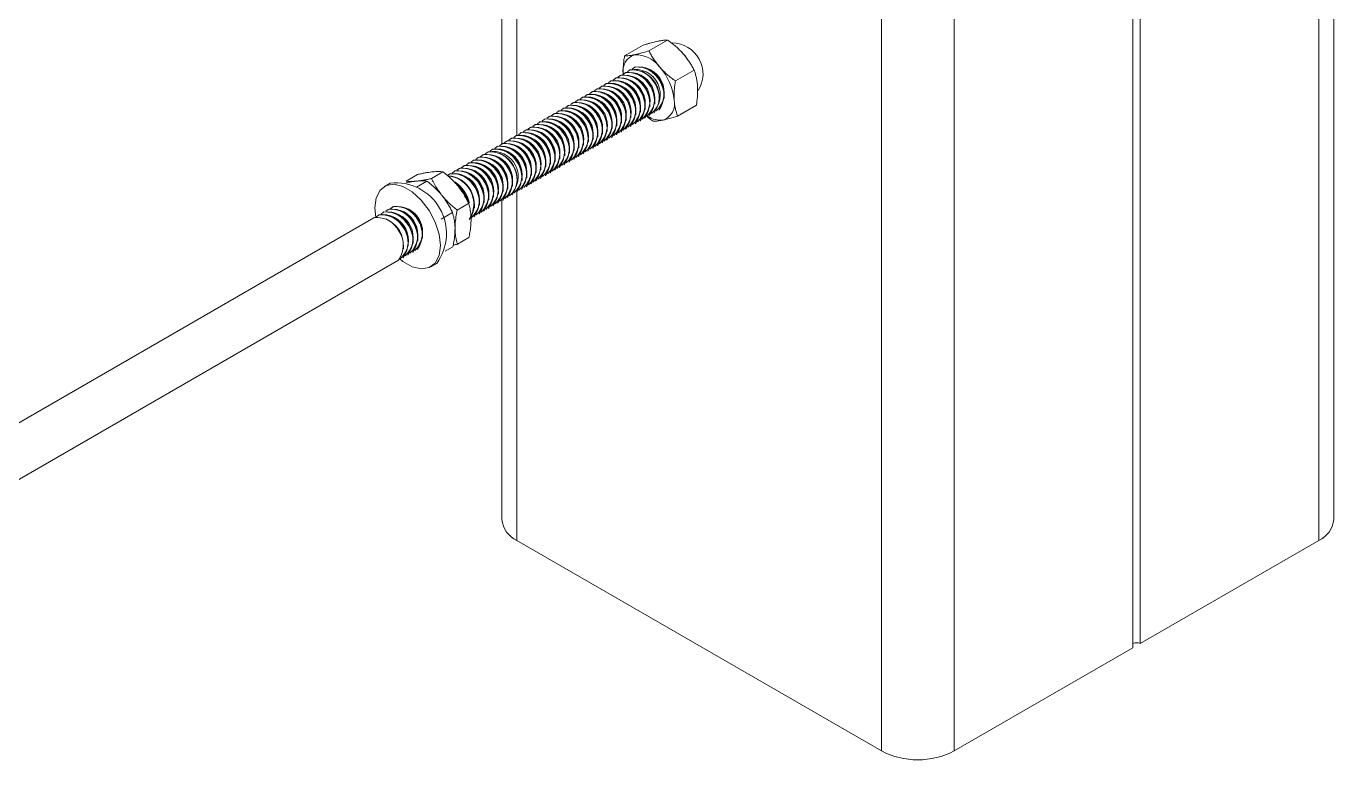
# Model space of a CAD drawing. Header units: inches. Extents: x 0.03 to 2.74, y 0.01 to 1.91.
# Drawn here: x 0.41909 to 0.45111, y 1.05871 to 1.07667 of the extents above; entities that cross this region are included whole.
import ezdxf

# ---------------------------------------------------------------- set-up
doc = ezdxf.new("R2010")
doc.units = ezdxf.units.IN
doc.header["$MEASUREMENT"] = 0

msp = doc.modelspace()

# ---------------------------------------------------------------- linework, layer by layer
at = {"color": 7, "linetype": 'Continuous', "lineweight": 15}
for p, q in [((0.4511098901171616, 1.06459551041576), (0.4511098901171616, 1.279199185334451)), ((0.4507402994412916, 1.064080413434245), (0.4507402994412916, 1.278684088352935)), ((0.4461897182480105, 1.061453418828516), (0.4461897182480104, 1.276057093747207)), ((0.4463681724124529, 1.061556438224819), (0.4463681724124529, 1.27616011314351)), ((0.4400330495747479, 1.05892944361909), (0.4400330495747478, 1.273533118537781)), ((0.4418175912191718, 1.05892944361909), (0.4418175912191718, 1.273533118537781)), ((0.4307407506767582, 1.088106650104519), (0.4307407506767582, 1.073791264139191)), ((0.4342024715058346, 1.07620738928418), (0.433742990361198, 1.075942136465446)), ((0.434798410835966, 1.076332436106072), (0.4343389296913298, 1.076067183287338)), ((0.4336435981146494, 1.075466486803214), (0.4335826026345056, 1.075420731475606)), ((0.4336402523950205, 1.075465111401919), (0.4336313296867984, 1.075459960432104)), ((0.4336525208228711, 1.075471637773029), (0.4336402523950205, 1.075465111401919)), ((0.4337595933215368, 1.075533449410811), (0.4336985871375324, 1.07548768243946)), ((0.433756247601908, 1.075532074009516), (0.4337473248936859, 1.0755269230397)), ((0.4337685160297588, 1.075538600380626), (0.433756247601908, 1.075532074009516)), ((0.4338755885284243, 1.075600412018408), (0.4338145876944973, 1.075554650867123)), ((0.4338722428087955, 1.075599036617113), (0.4338633201005734, 1.075593885647298)), ((0.4338845112366462, 1.075605562988223), (0.4338722428087955, 1.075599036617113)), ((0.4339915837353118, 1.075667374626005), (0.4339305855818555, 1.075621616390504)), ((0.4339882380156833, 1.07566599922471), (0.433979315307461, 1.075660848254895)), ((0.4340005064435341, 1.07567252559582), (0.4339882380156833, 1.07566599922471)), ((0.4341103005653929, 1.075471370856311), (0.4340567730172062, 1.075502281698266)), ((0.4342262957722804, 1.075538333463908), (0.4341727682240937, 1.075569244305864)), ((0.4343370225549272, 1.075608338456867), (0.4342887634309814, 1.07563620691346)), ((0.4354481678998761, 1.075595905361257), (0.4349886867552397, 1.075330652542524)), ((0.4330636220802117, 1.075131673765229), (0.433002626582183, 1.075085918418167)), ((0.4330602763605827, 1.075130298363934), (0.4330513536523606, 1.075125147394119)), ((0.4330725447884337, 1.075136824735044), (0.4330602763605827, 1.075130298363934)), ((0.4331796172870992, 1.075198636372826), (0.4331186217926213, 1.075152881029626)), ((0.4331762715674702, 1.075197260971531), (0.4331673488592481, 1.075192110001716)), ((0.4331885399953211, 1.075203787342641), (0.4331762715674702, 1.075197260971531)), ((0.4332956124939865, 1.075265598980423), (0.4332346116780248, 1.075219837848681)), ((0.4332922667743579, 1.075264223579128), (0.4332833440661357, 1.075259072609313)), ((0.4333045352022088, 1.075270749950238), (0.4332922667743579, 1.075264223579128)), ((0.4334116077008743, 1.07533256158802), (0.433350606881289, 1.075286800452336)), ((0.4334082619812454, 1.075331186186725), (0.4333993392730233, 1.07532603521691)), ((0.4334205304090962, 1.075337712557835), (0.4334082619812454, 1.075331186186725)), ((0.4335276029077618, 1.075399524195617), (0.4334665967453076, 1.075353757247711)), ((0.4335303245309549, 1.075136557818326), (0.4334767969827684, 1.075167468660281)), ((0.4335242571881329, 1.075398148794322), (0.4335153344799108, 1.075392997824506)), ((0.4335365256159839, 1.075404675165432), (0.4335242571881329, 1.075398148794322)), ((0.4336463197378426, 1.075203520425923), (0.4335927921896561, 1.075234431267878)), ((0.43376231494473, 1.07527048303352), (0.4337087873965435, 1.075301393875475)), ((0.4338783101516178, 1.075337445641117), (0.4338247826034313, 1.075368356483072)), ((0.4339943053585054, 1.075404408248714), (0.4339407778103187, 1.07543531909067)), ((0.4325996412526613, 1.074863823334841), (0.4325386430992653, 1.074818065099406)), ((0.4325962955330325, 1.074862447933546), (0.4325873728248104, 1.074857296963731)), ((0.4326085639608834, 1.074868974304656), (0.4325962955330325, 1.074862447933546)), ((0.4327156364595487, 1.074930785942438), (0.4326546330169206, 1.074885021953338)), ((0.4327122907399201, 1.074929410541143), (0.4327033680316978, 1.074924259571328)), ((0.432724559167771, 1.074935936912253), (0.4327122907399201, 1.074929410541143)), ((0.4328316316664366, 1.074997748550035), (0.4327706361612232, 1.074951993195158)), ((0.4328282859468076, 1.07499637314874), (0.4328193632385856, 1.074991222178925)), ((0.4328405543746585, 1.07500289951985), (0.4328282859468076, 1.07499637314874)), ((0.432947626873324, 1.075064711157632), (0.4328866234163016, 1.075018947152873)), ((0.4329503484965174, 1.074801744780341), (0.4328968209483308, 1.074832655622296)), ((0.4329442811536951, 1.075063335756337), (0.432935358445473, 1.075058184786522)), ((0.4329565495815461, 1.075069862127447), (0.4329442811536951, 1.075063335756337)), ((0.4330663437034049, 1.074868707387938), (0.4330128161552185, 1.074899618229893)), ((0.4331823389102924, 1.074935669995535), (0.4331288113621057, 1.074966580837491)), ((0.4332983341171799, 1.075002632603132), (0.4332448065689933, 1.075033543445088)), ((0.4334143293240675, 1.075069595210729), (0.4333608017758809, 1.075100506052685)), ((0.4344816479309372, 1.07476629701535), (0.4344816479309372, 1.074828108653131)), ((0.4345976431378247, 1.074833259622947), (0.4345976431378247, 1.074895071260729)), ((0.4347136383447124, 1.074900222230544), (0.4347136383447124, 1.074955950086388)), ((0.4320196652182233, 1.074529010296856), (0.4319586618183808, 1.0744832463543)), ((0.4320163194985948, 1.074527634895561), (0.4320073967903725, 1.074522483925745)), ((0.4320285879264456, 1.074534161266671), (0.4320163194985948, 1.074527634895561)), ((0.4321356604251108, 1.074595972904453), (0.4320746622716339, 1.07455021466893)), ((0.4321323147054822, 1.074594597503158), (0.43212339199726, 1.074589446533342)), ((0.4321445831333331, 1.074601123874268), (0.4321323147054822, 1.074594597503158)), ((0.4322516556319986, 1.07466293551205), (0.4321906574785551, 1.074617177276563)), ((0.4322483099123698, 1.074661560110755), (0.4322393872041478, 1.07465640914094)), ((0.4322605783402206, 1.074668086481865), (0.4322483099123698, 1.074661560110755)), ((0.4323676508388862, 1.074729898119646), (0.4323066553193776, 1.07468414274922)), ((0.4323703724620796, 1.074466931742356), (0.432316844913893, 1.074497842584311)), ((0.4323643051192574, 1.074728522718352), (0.4323553824110352, 1.074723371748536)), ((0.4323765735471083, 1.074735049089462), (0.4323643051192574, 1.074728522718352)), ((0.4324836460457737, 1.074796860727244), (0.4324226426174043, 1.074751096753655)), ((0.4324863676689672, 1.074533894349953), (0.4324328401207805, 1.074564805191908)), ((0.4324803003261449, 1.074795485325949), (0.4324713776179228, 1.074790334356134)), ((0.4324925687539958, 1.074802011697059), (0.4324803003261449, 1.074795485325949)), ((0.4326023628758547, 1.07460085695755), (0.4325488353276682, 1.074631767799505)), ((0.4327183580827422, 1.074667819565147), (0.4326648305345558, 1.074698730407102)), ((0.4328343532896299, 1.074734782172744), (0.4327808257414432, 1.0747656930147)), ((0.4339016718964993, 1.074431483977365), (0.4339016718964993, 1.074493295615147)), ((0.434017667103387, 1.074498446584962), (0.434017667103387, 1.074560258222744)), ((0.4341336623102744, 1.074565409192559), (0.4341336623102744, 1.07462722083034)), ((0.4342496575171622, 1.074632371800156), (0.4342496575171622, 1.074694183437938)), ((0.4343482375935873, 1.074485998926262), (0.4343571603018094, 1.074491149896077)), ((0.4343656527240498, 1.074699334407753), (0.4343656527240498, 1.074761146045535)), ((0.434464232800475, 1.074552961533859), (0.434473155508697, 1.074558112503675)), ((0.4345802280073624, 1.074619924141456), (0.4345891507155847, 1.074625075111272)), ((0.4355019856336547, 1.07473432779455), (0.4350425044890183, 1.074469074975816)), ((0.4314396891837857, 1.074194197258871), (0.4313786910303312, 1.074148439023372)), ((0.4314363434641569, 1.074192821857576), (0.4314274207559348, 1.07418767088776)), ((0.4314486118920078, 1.074199348228686), (0.4314363434641569, 1.074192821857576)), ((0.4315556843906732, 1.074261159866468), (0.4314946862371877, 1.074215401630936)), ((0.4315523386710445, 1.074259784465173), (0.4315434159628223, 1.074254633495357)), ((0.4315646070988954, 1.074266310836283), (0.4315523386710445, 1.074259784465173)), ((0.4316716795975608, 1.074328122474065), (0.4316106866693159, 1.074282369922184)), ((0.4316683338779319, 1.07432674707277), (0.4316594111697099, 1.074321596102954)), ((0.4316806023057829, 1.07433327344388), (0.4316683338779319, 1.07432674707277)), ((0.4317876748044484, 1.074395085081662), (0.4317266740348966, 1.074349324000405)), ((0.4317843290848196, 1.074393709680367), (0.4317754063765974, 1.074388558710552)), ((0.4317965975126705, 1.074400236051477), (0.4317843290848196, 1.074393709680367)), ((0.4319036700113358, 1.074462047689259), (0.431842669238183, 1.074416286604085)), ((0.4319063916345292, 1.074199081311968), (0.4318528640863428, 1.074229992153923)), ((0.4319003242917071, 1.074460672287964), (0.431891401583485, 1.074455521318148)), ((0.4319125927195579, 1.074467198659074), (0.4319003242917071, 1.074460672287964)), ((0.4320223868414169, 1.074266043919565), (0.4319688592932302, 1.07429695476152)), ((0.4321383820483044, 1.074333006527162), (0.4320848545001179, 1.074363917369117)), ((0.4322543772551921, 1.074399969134759), (0.4322008497070055, 1.074430879976714)), ((0.4334376910689493, 1.074163633546977), (0.4334376910689493, 1.074225445184759)), ((0.4335536862758367, 1.074230596154574), (0.4335536862758367, 1.074292407792356)), ((0.4336696814827243, 1.074297558762171), (0.4336696814827243, 1.074359370399953)), ((0.4337856766896119, 1.074364521369768), (0.4337856766896119, 1.07442633300755)), ((0.4338842567660371, 1.074218148495874), (0.4338931794742594, 1.07422329946569)), ((0.4340002519729248, 1.074285111103471), (0.4340091746811469, 1.074290262073286)), ((0.4341162471798122, 1.074352073711068), (0.4341251698880344, 1.074357224680883)), ((0.4342322423866999, 1.074419036318665), (0.4342411650949219, 1.07442418728848)), ((0.4308597131493478, 1.073859384220886), (0.4307987201714868, 1.073813631615038)), ((0.4308563674297191, 1.073858008819591), (0.430847444721497, 1.073852857849775)), ((0.43086863585757, 1.073864535190701), (0.4308563674297191, 1.073858008819591)), ((0.4309757083562355, 1.073926346828483), (0.4309147024290742, 1.073880580136548)), ((0.4309723626366066, 1.073924971427188), (0.4309634399283846, 1.073919820457373)), ((0.4309846310644576, 1.073931497798298), (0.4309723626366066, 1.073924971427188)), ((0.4310917035631229, 1.07399330943608), (0.4310307002200634, 1.073947545555295)), ((0.4310883578434943, 1.073991934034785), (0.4310794351352721, 1.073986783064969)), ((0.4311006262713453, 1.073998460405895), (0.4310883578434943, 1.073991934034785)), ((0.4312076987700106, 1.074060272043677), (0.4311467032149414, 1.07401451663457)), ((0.4312043530503817, 1.074058896642381), (0.4311954303421598, 1.074053745672567)), ((0.4312166214782326, 1.074065423013492), (0.4312043530503817, 1.074058896642381)), ((0.4313236939768981, 1.074127234651274), (0.4312626984253904, 1.074081479246041)), ((0.4313264156000915, 1.073864268273983), (0.4312728880519048, 1.073895179115938)), ((0.4313203482572694, 1.074125859249978), (0.4313114255490472, 1.074120708280164)), ((0.4313326166851204, 1.074132385621089), (0.4313203482572694, 1.074125859249978)), ((0.431442410806979, 1.07393123088158), (0.4313888832587926, 1.073962141723535)), ((0.4315584060138665, 1.073998193489176), (0.4315048784656799, 1.074029104331132)), ((0.4316744012207542, 1.074065156096774), (0.4316208736725677, 1.074096066938729)), ((0.4317903964276418, 1.074132118704371), (0.4317368688794551, 1.074163029546326)), ((0.4328577150345115, 1.073828820508992), (0.4328577150345115, 1.073890632146773)), ((0.432973710241399, 1.073895783116589), (0.432973710241399, 1.07395759475437)), ((0.4330897054482866, 1.073962745724186), (0.4330897054482866, 1.074024557361968)), ((0.4332057006551743, 1.074029708331783), (0.4332057006551743, 1.074091519969565)), ((0.4333042807315994, 1.073883335457889), (0.4333132034398215, 1.073888486427704)), ((0.4333216958620617, 1.07409667093938), (0.4333216958620618, 1.074158482577162)), ((0.433420275938487, 1.073950298065486), (0.4334291986467091, 1.073955449035301)), ((0.4335362711453745, 1.074017260673083), (0.4335451938535966, 1.074022411642898)), ((0.4336522663522621, 1.07408422328068), (0.4336611890604842, 1.074089374250495)), ((0.4337682615591496, 1.074151185888277), (0.4337771842673717, 1.074156336858092)), ((0.43027973711491, 1.0735245711829), (0.430218744101674, 1.073478818538576)), ((0.4302886598231322, 1.073529722152716), (0.4302763913952813, 1.073523195781606)), ((0.4303957323217974, 1.073591533790498), (0.4303347367420178, 1.073545778354513)), ((0.4303923866021689, 1.073590158389203), (0.4303834638939466, 1.073585007419387)), ((0.4304046550300197, 1.073596684760313), (0.4303923866021689, 1.073590158389203)), ((0.4305117275286852, 1.073658496398095), (0.4304507242209628, 1.073612732555751)), ((0.4305083818090563, 1.0736571209968), (0.4304994591008344, 1.073651970026984)), ((0.4305206502369072, 1.07366364736791), (0.4305083818090563, 1.0736571209968)), ((0.4306277227355728, 1.073725459005691), (0.4305667220014257, 1.073679697962949)), ((0.430624377015944, 1.073724083604397), (0.4306154543077219, 1.073718932634582)), ((0.4306366454437949, 1.073730609975507), (0.430624377015944, 1.073724083604397)), ((0.4307437179424602, 1.073792421613289), (0.4306827197890045, 1.073746663377789)), ((0.4307464395656537, 1.073529455235998), (0.4306929120174671, 1.073560366077953)), ((0.4307403722228316, 1.073791046211994), (0.4307314495146093, 1.073785895242178)), ((0.4307526406506825, 1.073797572583104), (0.4307403722228316, 1.073791046211994)), ((0.4308624347725414, 1.073596417843595), (0.4308089072243546, 1.07362732868555)), ((0.4309784299794288, 1.073663380451192), (0.4309249024312422, 1.073694291293147)), ((0.4310944251863164, 1.073730343058789), (0.4310408976381299, 1.073761253900744)), ((0.4312104203932039, 1.073797305666385), (0.4311568928450173, 1.073828216508341)), ((0.4322777390000736, 1.073494007471007), (0.4322777390000736, 1.073555819108788)), ((0.4323937342069611, 1.073560970078604), (0.4323937342069611, 1.073622781716385)), ((0.4325097294138487, 1.073627932686201), (0.4325097294138487, 1.073689744323982)), ((0.4326257246207364, 1.073694895293798), (0.4326257246207363, 1.073756706931579)), ((0.4327243046971616, 1.073548522419904), (0.4327332274053837, 1.073553673389719)), ((0.4327417198276239, 1.073761857901395), (0.4327417198276239, 1.073823669539177)), ((0.4328402999040492, 1.073615485027501), (0.4328492226122713, 1.073620635997316)), ((0.4329562951109368, 1.073682447635098), (0.4329652178191589, 1.073687598604913)), ((0.4330722903178243, 1.073749410242695), (0.4330812130260464, 1.07375456121251)), ((0.4331882855247119, 1.073816372850292), (0.433197208232934, 1.073821523820107)), ((0.4298157562873599, 1.073256720752512), (0.4297547606899663, 1.073210965297369)), ((0.4298124105677311, 1.073255345351217), (0.429803487859509, 1.073250194381402)), ((0.429824678995582, 1.073261871722327), (0.4298124105677311, 1.073255345351217)), ((0.4299317514942474, 1.07332368336011), (0.429870758459981, 1.07327793069291)), ((0.4299284057746187, 1.073322307958815), (0.4299194830663965, 1.073317156988999)), ((0.4299406742024695, 1.073328834329925), (0.4299284057746187, 1.073322307958815)), ((0.430047746701135, 1.073390645967706), (0.4299867485476873, 1.073344887732215)), ((0.4300444009815063, 1.073389270566412), (0.430035478273284, 1.073384119596596)), ((0.4300566694093571, 1.073395796937522), (0.4300444009815063, 1.073389270566412)), ((0.4301637419080225, 1.073457608575304), (0.4301027463211396, 1.073411853131592)), ((0.4301664635312159, 1.073194642198013), (0.4301129359830292, 1.073225553039968)), ((0.4301603961883937, 1.073456233174009), (0.4301514734801717, 1.073451082204193)), ((0.4301726646162446, 1.073462759545118), (0.4301603961883937, 1.073456233174009)), ((0.4302824587381033, 1.07326160480561), (0.4302289311899168, 1.073292515647565)), ((0.4302763913952813, 1.073523195781606), (0.4302674686870592, 1.07351804481179)), ((0.430398453944991, 1.073328567413207), (0.4303449263968045, 1.073359478255162)), ((0.4305144491518786, 1.073395530020804), (0.430460921603692, 1.073426440862759)), ((0.4306304443587662, 1.073462492628401), (0.4305769168105795, 1.073493403470356)), ((0.4316977629656358, 1.073159194433022), (0.4316977629656358, 1.073221006070803)), ((0.4318137581725234, 1.073226157040619), (0.4318137581725234, 1.0732879686784)), ((0.4319297533794108, 1.073293119648215), (0.4319297533794108, 1.073354931285998)), ((0.4320457485862985, 1.073360082255813), (0.4320457485862985, 1.073421893893594)), ((0.4321443286627237, 1.073213709381919), (0.432153251370946, 1.073218860351734)), ((0.4321617437931861, 1.07342704486341), (0.4321617437931861, 1.073488856501192)), ((0.4322603238696114, 1.073280671989516), (0.4322692465778334, 1.073285822959331)), ((0.4323763190764989, 1.073347634597113), (0.4323852417847211, 1.073352785566928)), ((0.4324923142833865, 1.07341459720471), (0.4325012369916086, 1.073419748174525)), ((0.4326083094902739, 1.073481559812307), (0.4326172321984962, 1.073486710782122)), ((0.4283967069220575, 1.07287878344914), (0.4286777339022514, 1.07304101687157)), ((0.4290178597089682, 1.072943414709066), (0.4292988866891622, 1.073105648131497)), ((0.4294677706666972, 1.073055832929722), (0.4294118536443299, 1.073015417762174)), ((0.4294644249470684, 1.073054457528426), (0.4294555022388462, 1.073049306558611)), ((0.4294766933749194, 1.073060983899536), (0.4294644249470684, 1.073054457528426)), ((0.4295837658735848, 1.073122795537319), (0.4295227626221728, 1.073077031756232)), ((0.429580420153956, 1.073121420136024), (0.4295714974457338, 1.073116269166208)), ((0.4295926885818069, 1.073127946507134), (0.429580420153956, 1.073121420136024)), ((0.4296997610804724, 1.073189758144915), (0.4296387603745033, 1.073143997132825)), ((0.4297024827036655, 1.072926791767625), (0.429648955155479, 1.07295770260958)), ((0.4296964153608435, 1.073188382743621), (0.4296874926526215, 1.073183231773805)), ((0.4297086837886945, 1.073194909114731), (0.4296964153608435, 1.073188382743621)), ((0.4298184779105532, 1.072993754375222), (0.4297649503623666, 1.073024665217177)), ((0.4299344731174407, 1.073060716982819), (0.4298809455692542, 1.073091627824774)), ((0.4300504683243282, 1.073127679590416), (0.4299969407761417, 1.073158590432371)), ((0.431117786931198, 1.072824381395037), (0.431117786931198, 1.072886193032819)), ((0.4312337821380857, 1.072891344002633), (0.4312337821380857, 1.072953155640415)), ((0.4313497773449732, 1.072958306610231), (0.4313497773449732, 1.073020118248013)), ((0.4314657725518608, 1.073025269217828), (0.4314657725518608, 1.07308708085561)), ((0.4315643526282861, 1.072878896343934), (0.4315732753365081, 1.072884047313749)), ((0.4315817677587482, 1.073092231825425), (0.4315817677587482, 1.073154043463207)), ((0.4316803478351736, 1.072945858951531), (0.4316892705433958, 1.072951009921346)), ((0.4317963430420612, 1.073012821559128), (0.4318052657502832, 1.073017972528943)), ((0.4319123382489488, 1.073079784166725), (0.4319212609571709, 1.07308493513654)), ((0.4320283334558363, 1.073146746774322), (0.4320372561640584, 1.073151897744137)), ((0.4280085006900766, 1.072831387944815), (0.4278657373585228, 1.072748972427773)), ((0.4286480996808957, 1.072729994521696), (0.4289062545331698, 1.072879024145729)), ((0.4306538061036477, 1.072556530964649), (0.4306538061036477, 1.072618342602431)), ((0.4307698013105354, 1.072623493572246), (0.4307698013105354, 1.072685305210028)), ((0.430885796517423, 1.072690456179843), (0.430885796517423, 1.072752267817625)), ((0.4310017917243105, 1.07275741878744), (0.4310017917243105, 1.072819230425222)), ((0.4311003718007358, 1.072611045913546), (0.4311092945089579, 1.072616196883361)), ((0.4312163670076234, 1.072678008521143), (0.4312252897158455, 1.072683159490958)), ((0.4313323622145109, 1.07274497112874), (0.431341284922733, 1.072750122098555)), ((0.4314483574213985, 1.072811933736337), (0.4314572801296205, 1.072817084706152)), ((0.4280758281840467, 1.072252281638557), (0.4280148325342197, 1.07220652612638)), ((0.4280724824644178, 1.072250906237262), (0.4280635597561956, 1.072245755267447)), ((0.4280847508922686, 1.072257432608373), (0.4280724824644178, 1.072250906237262)), ((0.4296458302570147, 1.072171316157921), (0.4299268572372086, 1.072333549580351)), ((0.4300738300692099, 1.072221717926664), (0.4300738300692097, 1.072283529564446)), ((0.4301898252760976, 1.072288680534261), (0.4301898252760976, 1.072350492172042)), ((0.430305820482985, 1.072355643141858), (0.430305820482985, 1.072417454779639)), ((0.4304218156898726, 1.072422605749455), (0.4304218156898726, 1.072484417387237)), ((0.4305203957662981, 1.072276232875561), (0.4305293184745202, 1.072281383845376)), ((0.4305378108967603, 1.072489568357052), (0.4305378108967603, 1.072551379994834)), ((0.4306363909731855, 1.072343195483158), (0.4306453136814077, 1.072348346452973)), ((0.4307407506767582, 1.07240394218364), (0.4307407506767582, 1.06459551041576)), ((0.4307523861800732, 1.072410158090755), (0.4307613088882952, 1.07241530906057)), ((0.4308683813869607, 1.072477120698352), (0.4308773040951828, 1.072482271668167)), ((0.4309843765938481, 1.072544083305949), (0.4309932993020703, 1.072549234275764)), ((0.4276085016368675, 1.071983055806874), (0.4167138748976592, 1.065693721662571)), ((0.4276207700647184, 1.071989582177985), (0.4276085016368675, 1.071983055806874)), ((0.4277278425633838, 1.072051393815766), (0.4276668419167748, 1.072005632868248)), ((0.427724496843755, 1.072050018414471), (0.4277155741355328, 1.072044867444656)), ((0.4277367652716059, 1.072056544785581), (0.427724496843755, 1.072050018414471)), ((0.4278438377702716, 1.072118356423363), (0.4277828421134938, 1.072072600903625)), ((0.4278404920506426, 1.072116981022068), (0.4278315693424206, 1.072111830052253)), ((0.4278527604784935, 1.072123507393179), (0.4278404920506426, 1.072116981022068)), ((0.427959832977159, 1.07218531903096), (0.4278988348236848, 1.07213956079544)), ((0.4279625546003523, 1.071922352653669), (0.4279090270521657, 1.071953263495625)), ((0.4279564872575301, 1.072183943629665), (0.427947564549308, 1.07217879265985)), ((0.4279687556853811, 1.072190470000776), (0.4279564872575301, 1.072183943629665)), ((0.4280785498072399, 1.071989315261267), (0.4280250222590532, 1.072020226103222)), ((0.4281945450141274, 1.072056277868864), (0.4281410174659407, 1.072087188710819)), ((0.428310540221015, 1.07212324047646), (0.4282570126728285, 1.072154151318416)), ((0.4284265354279025, 1.072190203084057), (0.428373007879716, 1.072221113926013)), ((0.4292569851536444, 1.07194689283311), (0.4295342413075466, 1.072106949403858)), ((0.4300564149387477, 1.072008382445173), (0.43006533764697, 1.072013533414988)), ((0.4301724101456353, 1.07207534505277), (0.4301813328538575, 1.072080496022585)), ((0.4302884053525229, 1.072142307660367), (0.4302973280607451, 1.072147458630182)), ((0.4304044005594104, 1.072209270267964), (0.4304133232676326, 1.072214421237779)), ((0.4284498971727843, 1.071284241420305), (0.4284498971727843, 1.071346053058087)), ((0.4285658923796718, 1.071351204027903), (0.4285658923796718, 1.071413015665684)), ((0.4286818875865594, 1.071418166635499), (0.4286818875865594, 1.071479978273281)), ((0.4287978827934469, 1.071485129243096), (0.4287978827934469, 1.071546940880878)), ((0.4296526480181511, 1.07133458634685), (0.4299336749983448, 1.07149681976928)), ((0.4283164868354344, 1.071003943331218), (0.4283254095436564, 1.071009094301033)), ((0.4283339019658967, 1.071217278812708), (0.4283339019658967, 1.07127909045049)), ((0.4284324820423221, 1.071070905938815), (0.4284414047505441, 1.07107605690863)), ((0.4285484772492096, 1.071137868546412), (0.4285573999574316, 1.071143019516227)), ((0.4286644724560971, 1.071204831154009), (0.4286733951643192, 1.071209982123824)), ((0.4293522846140612, 1.071161204686522), (0.4295410920629018, 1.071270200906687)), ((0.4173147875975606, 1.064652797549133), (0.428209414336769, 1.070942131693436)), ((0.4290013204134547, 1.070781871740961), (0.4291440837450086, 1.070864287258003)), ((0.4311103413526282, 1.064080413434245), (0.4400330495747479, 1.05892944361909)), ((0.4463681724124529, 1.061556438224819), (0.4507402994412916, 1.064080413434245)), ((0.4461897182480105, 1.061453418828516), (0.4418175912191718, 1.05892944361909))]:
    msp.add_line(p, q, dxfattribs=at)
at = {"color": 8, "linetype": 'Continuous', "lineweight": 15}
for p, q in [((0.4311103413526282, 1.07400289056484), (0.4311103413526282, 1.088319513359474)), ((0.4311103413526282, 1.064080413434245), (0.4311103413526282, 1.072616805438594))]:
    msp.add_line(p, q, dxfattribs=at)
at = {"color": 8, "linetype": 'Continuous', "lineweight": 15, "flags": 128}
msp.add_lwpolyline([(0.435119285371858, 1.076061148948275), (0.4352144498286659, 1.075965716432468), (0.4352395535051007, 1.075936295852685)], dxfattribs=at)
at = {"color": 7, "linetype": 'Continuous', "lineweight": 15, "flags": 128}
msp.add_lwpolyline([(0.4276543558035359, 1.07199081092561), (0.4276304851459979, 1.07222900936773), (0.4276630140599625, 1.072471488545011), (0.4277579655027035, 1.072656766416789), (0.4279076470730281, 1.072769832871783), (0.4280999324602994, 1.072801527938241), (0.4283192438460056, 1.072749283870377), (0.4285478139259719, 1.072617333171862), (0.4287671253116781, 1.072416365703548), (0.4289594106989492, 1.07216266265452), (0.4291090922692739, 1.071876777536978), (0.429204043712015, 1.071581871062921), (0.4292365726259795, 1.071301834801003), (0.429204043712015, 1.071059355623723), (0.4291090922692739, 1.070874077751945), (0.4289594106989492, 1.070761011296951), (0.428767125311678, 1.070729316230493), (0.4285478139259719, 1.070781560298356), (0.4283192438460056, 1.070913510996871), (0.4282390609127848, 1.070977962225067)], dxfattribs=at)
at = {"color": 7, "linetype": 'Continuous', "lineweight": 15}
for centre, radius, start, end in [((0.4349080146605344, 1.075503063164083), 0.0007571168988492512, 327.3399557495446, 89.91714114459896), ((0.4341209018939076, 1.075579940647672), 0.0004153189052467278, 109.0749171826737, 190.8260765209724), ((0.4340165633176017, 1.075249106089379), 0.0007240299053927653, 35.22450156687118, 92.48476336111848), ((0.4337418476392749, 1.074848755116289), 0.0006254961279818127, 313.6887851730578, 99.03713338984404), ((0.4336918213754783, 1.074804595976375), 0.0006681985422897773, 325.2982331815271, 93.37183624835053), ((0.4338578490561515, 1.074915725479599), 0.0006254894440171205, 313.6866679674029, 99.03780676431117), ((0.433807816582366, 1.074871558583972), 0.0006681985422897773, 325.2982331815217, 93.37183624835053), ((0.4340036137001712, 1.074997439212017), 0.0006164143491575216, 310.7379845866241, 101.9872118204746), ((0.4339238117892533, 1.074938521191569), 0.0006681985422899924, 325.2982331815509, 93.37183624833992), ((0.4340898348108366, 1.075049644876001), 0.0006254944587133167, 313.6882564170826, 99.03730155868953), ((0.4340398069961414, 1.075005483799167), 0.0006681985422895745, 325.2982331815006, 93.37183624836227), ((0.4336985991777272, 1.074804882467051), 0.0007833931360585192, 1.698964941734882, 58.29565852554594), ((0.4338145943846157, 1.074871845074649), 0.0007833931360575437, 1.698964941704342, 58.29565852557562), ((0.4339305895915026, 1.074938807682246), 0.0007833931360582781, 1.698964941735243, 58.29565852555468), ((0.4335652495035912, 1.074730662555444), 0.001401272897637289, 5.610530301042189, 41.91291501260888), ((0.43316187161532, 1.074513942091396), 0.0006254961166987311, 313.6887815991024, 99.03713452653487), ((0.4331118453410411, 1.07446978293839), 0.000668198542289564, 325.2982331814767, 93.37183624836703), ((0.4332778668201264, 1.074580904696394), 0.0006254961189388127, 313.6887823086504, 99.03713430086174), ((0.4332278405479283, 1.074536745545988), 0.0006681985422896202, 325.2982331815033, 93.37183624835754), ((0.4333938651141038, 1.074647871159472), 0.0006254927962310807, 313.6877298107262, 99.03746904464107), ((0.433343835754816, 1.074603708153584), 0.0006681985422897773, 325.2982331815217, 93.37183624835053), ((0.4335098603231155, 1.074714833769721), 0.0006254927939450245, 313.6877290866704, 99.03746927494831), ((0.4334598309617034, 1.074670670761181), 0.0006681985422897773, 325.2982331815217, 93.37183624835053), ((0.4336258586297436, 1.074781800248627), 0.0006254894576141044, 313.6866722743258, 99.03780539445647), ((0.4331186231432895, 1.074470069429067), 0.0007833931360582716, 1.69896494171901, 58.29565852555468), ((0.4335758261685914, 1.074737633368778), 0.0006681985422893502, 325.2982331815027, 93.37183624837654), ((0.4332346183501769, 1.074537032036663), 0.0007833931360585622, 1.698964941750873, 58.29565852554594), ((0.4333506135570646, 1.07460399464426), 0.0007833931360583733, 1.698964941735243, 58.29565852556322), ((0.4334666087639547, 1.074670957251858), 0.0007833931360560438, 1.698964941642781, 58.29565852565363), ((0.43358260397084, 1.074737919859454), 0.0007833931360582716, 1.69896494171901, 58.29565852555468), ((0.4325819001811464, 1.074179134798713), 0.0006254911653231488, 313.68721320618, 99.03763335044479), ((0.4326978923281499, 1.074246093584792), 0.0006254944587521338, 313.6882564293269, 99.03730155475357), ((0.4326478645134907, 1.074201932508003), 0.0006681985422895289, 325.2982331814978, 93.37183624836703), ((0.4328138906032794, 1.074313060024345), 0.0006254911563274765, 313.687210356692, 99.03763425673064), ((0.4327638597203782, 1.074268895115599), 0.0006681985422896202, 325.2982331815033, 93.37183624835166), ((0.4329298812057563, 1.074380016881461), 0.0006254961121659551, 313.6887801632946, 99.03713498317883), ((0.4328798549272654, 1.074335857723196), 0.0006681985422902075, 325.2982331815481, 93.37183624832929), ((0.4330458810254922, 1.074446985250077), 0.0006254911472459477, 313.6872074800287, 99.03763517165547), ((0.4329958501341535, 1.074402820330793), 0.0006681985422895687, 325.2982331814925, 93.37183624837067), ((0.4326546423157404, 1.074202218998679), 0.0007833931360575579, 1.698964941720816, 58.29565852559796), ((0.4327706375226276, 1.074269181606276), 0.0007833931360575437, 1.698964941704342, 58.29565852557562), ((0.4328866327295151, 1.074336144213873), 0.0007833931360577787, 1.698964941736326, 58.29565852557725), ((0.4330026279364083, 1.074403106821473), 0.0007833931360521126, 1.698964941505112, 58.29565852581007), ((0.4345485846222669, 1.074772489205276), 0.0004220938773080677, 289.3943775469633, 13.03057627303454), ((0.4321179193368749, 1.073911284347441), 0.0006254911833206328, 313.6872189069882, 99.03763153730206), ((0.4320678884790529, 1.073867119470018), 0.0006681985422895289, 325.2982331814978, 93.37183624836703), ((0.4322339115006467, 1.073978243154463), 0.0006254944587012337, 313.6882564132737, 99.03730155988191), ((0.4321838836859403, 1.073934082077614), 0.0006681985422897773, 325.2982331815373, 93.37183624835053), ((0.4323499067075151, 1.074045205762036), 0.000625494458722373, 313.6882564198061, 99.03730155777606), ((0.432299878892828, 1.074001044685211), 0.000668198542289787, 325.2982331815292, 93.37183624836479), ((0.4324659003865849, 1.074112166461538), 0.0006254961031476821, 313.6887773066241, 99.03713589175022), ((0.4324158740997154, 1.074068007292808), 0.0006681985422897708, 325.2982331815271, 93.37183624834104), ((0.4320746662813038, 1.073867405960694), 0.0007833931360561897, 1.698964941642541, 58.29565852563636), ((0.4325318693066029, 1.074134969900405), 0.0006681985422897708, 325.2982331815217, 93.37183624834104), ((0.4321906614881894, 1.07393436856829), 0.0007833931360581553, 1.698964941751836, 58.29565852555814), ((0.4323066566950783, 1.074001331175888), 0.0007833931360568591, 1.698964941689915, 58.29565852561888), ((0.4324226519019654, 1.074068293783485), 0.0007833931360574326, 1.698964941704583, 58.29565852558943), ((0.4325386471088534, 1.074135256391082), 0.0007833931360568591, 1.698964941689674, 58.29565852561888), ((0.4315379402593085, 1.073576467508865), 0.0006254944587154016, 313.6882564176948, 99.03730155846358), ((0.4314879124446153, 1.073532306432032), 0.0006681985422894727, 325.2982331814713, 93.37183624837654), ((0.4316539354662136, 1.073643430116484), 0.00062549445869669, 313.6882564116602, 99.03730156037494), ((0.4316039076515027, 1.073599269039629), 0.0006681985422895289, 325.2982331814978, 93.37183624836815), ((0.4317699276424787, 1.073710388939136), 0.0006254977206238727, 313.6892896571852, 99.03697294147813), ((0.4317199028583903, 1.073666231647226), 0.0006681985422893438, 325.2982331815081, 93.37183624836703), ((0.4318859273973623, 1.073777357226736), 0.0006254928255107693, 313.6877390853967, 99.03746609486292), ((0.4318358980652777, 1.073733194254823), 0.0006681985422897773, 325.2982331815217, 93.37183624835053), ((0.4320019226063605, 1.073844319836969), 0.0006254928232390297, 313.6877383657185, 99.03746632375177), ((0.4314946902468648, 1.073532592922708), 0.0007833931360574704, 1.698964941721176, 58.29565852560832), ((0.4319518932721652, 1.07380015686242), 0.000668198542289562, 325.2982331815217, 93.37183624836115), ((0.4316106854537515, 1.073599555530305), 0.0007833931360581844, 1.698964941719251, 58.29565852555468), ((0.4317266806606333, 1.073666518137899), 0.0007833931360640229, 1.698964941934111, 58.29565852532694), ((0.4318426758675271, 1.073733480745499), 0.0007833931360579511, 1.698964941720214, 58.29565852558232), ((0.4319586710744148, 1.073800443353097), 0.0007833931360575437, 1.698964941704342, 58.29565852556708), ((0.4346169049261719, 1.074894978696632), 0.0005255653702999849, 234.1928278801707, 277.8568264033263), ((0.430957961223344, 1.073241650722273), 0.000625497689325968, 313.6892797432903, 99.03697609450042), ((0.4309079364101772, 1.073197493394047), 0.0006681985422895745, 325.2982331815006, 93.37183624835166), ((0.4310739639402985, 1.073308622709244), 0.0006254896060597191, 313.6867192957919, 99.03779043918566), ((0.4310239316170648, 1.073264456001644), 0.0006681985422895555, 325.2982331814978, 93.37183624835166), ((0.4311899576484933, 1.0733755834451), 0.0006254912191422205, 313.6872302538387, 99.0376279284469), ((0.4311399268239527, 1.073331418609241), 0.0006681985422895719, 325.2982331814925, 93.37183624837542), ((0.4313059483385509, 1.073442540411597), 0.0006254960807154495, 313.6887702010314, 99.03713815165072), ((0.4312559220308401, 1.073398381216838), 0.0006681985422895184, 325.2982331814741, 93.37183624837654), ((0.431421943543351, 1.073509503016587), 0.0006254960829622825, 313.6887709126858, 99.03713792530013), ((0.4309147142124268, 1.073197779884724), 0.0007833931360574273, 1.698964941704703, 58.29565852558252), ((0.4313719172377279, 1.073465343824435), 0.0006681985422893601, 325.2982331814843, 93.37183624839079), ((0.4310307094193144, 1.073264742492321), 0.0007833931360575437, 1.698964941704342, 58.29565852558252), ((0.4311467046262067, 1.07333170509992), 0.0007833931360524708, 1.698964941520382, 58.29565852577554), ((0.4312626998330936, 1.073398667707517), 0.0007833931360536267, 1.698964941567155, 58.2956585257544), ((0.4313786950399769, 1.073465630315112), 0.0007833931360577037, 1.698964941704222, 58.29565852558069), ((0.4303779852096377, 1.072906837710179), 0.0006254976670121831, 313.6892726753259, 99.03697834246525), ((0.4303279603757394, 1.072862680356062), 0.0006681985422897838, 325.2982331815319, 93.37183624836003), ((0.4305237546658264, 1.072988557516215), 0.0006164171541402097, 310.7390172170273, 101.986887768628), ((0.430443955582627, 1.072929642963659), 0.0006681985422895289, 325.2982331814978, 93.37183624836703), ((0.4306099815933447, 1.073040770381249), 0.0006254912414336494, 313.6872373148806, 99.03762568268445), ((0.4305599507895145, 1.072996605571256), 0.0006681985422897838, 325.2982331815319, 93.37183624836003), ((0.430725975307736, 1.07310773112485), 0.0006254928478452743, 313.6877461600387, 99.03746384478937), ((0.4306759459964022, 1.073063568178853), 0.0006681985422894376, 325.2982331814925, 93.37183624836703), ((0.4308419690179831, 1.073174691863283), 0.0006254944587151548, 313.6882564175827, 99.03730155847177), ((0.4303347381779888, 1.072862966846739), 0.000783393136057733, 1.698964941720334, 58.29565852557725), ((0.4307919412032897, 1.07313053078645), 0.0006681985422895555, 325.2982331814978, 93.37183624835166), ((0.4304507333848764, 1.072929929454336), 0.000783393136057821, 1.69896494170374, 58.29565852555834), ((0.4305667285917639, 1.072996892061933), 0.0007833931360577621, 1.698964941720214, 58.29565852557378), ((0.4306827237986519, 1.07306385466953), 0.0007833931360574326, 1.698964941704583, 58.29565852558943), ((0.4307987190055441, 1.073130817277129), 0.0007833931360526224, 1.698964941536495, 58.29565852578061), ((0.429914005880705, 1.072638989151411), 0.0006254960540176953, 313.688761744311, 99.03714084129658), ((0.4298639795481895, 1.072594829925674), 0.000668198542289392, 325.2982331814898, 93.3718362483824), ((0.4300299996012993, 1.07270594990278), 0.0006254976537472876, 313.6892684734783, 99.03697967880893), ((0.429979974755077, 1.072661792533271), 0.0006681985422893502, 325.2982331815081, 93.37183624837654), ((0.430145997776654, 1.072772916217696), 0.0006254944587194051, 313.6882564189797, 99.03730155804679), ((0.4300959699619644, 1.072728755140868), 0.0006681985422895654, 325.2982331815135, 93.37183624836591), ((0.4302619914952072, 1.072839876966509), 0.0006254960606478894, 313.6887638444708, 99.0371401733144), ((0.430211965168852, 1.072795717748465), 0.0006681985422893438, 325.2982331815292, 93.37183624836703), ((0.4298707573504385, 1.072595116416351), 0.0007833931360577167, 1.698964941720214, 58.29565852558069), ((0.429986752557328, 1.072662079023949), 0.0007833931360558038, 1.698964941659375, 58.29565852564692), ((0.4301027477642194, 1.072729041631548), 0.0007833931360519094, 1.698964941505353, 58.29565852579299), ((0.4302187429711017, 1.072796004239142), 0.0007833931360573398, 1.698964941704944, 58.29565852559288), ((0.4293733582318293, 1.072324291179823), 0.0006887891461887953, 326.7438380652999, 86.50952193844087), ((0.4293595854082007, 1.072318526149573), 0.0006925154742595324, 327.00637732729, 85.11967271236641), ((0.4295660202661991, 1.07243810133631), 0.0006254960473905924, 313.6887596450513, 99.03714150890441), ((0.429515993927527, 1.072393942102883), 0.0006681985422893008, 325.2982331814843, 93.37183624839192), ((0.4296820199052427, 1.072505069479257), 0.0006254912769542218, 313.6872485662353, 99.0376221041535), ((0.4296319891344144, 1.07246090471048), 0.000668198542289392, 325.2982331814898, 93.37183624838129), ((0.4297980136361219, 1.07257203024345), 0.0006254928656194216, 313.6877517901752, 99.03746205413293), ((0.4292907813159957, 1.072260303378363), 0.0007833931360626164, 1.698964941888302, 58.29565852537569), ((0.4297479843413021, 1.072527867318078), 0.0006681985422894271, 325.2982331814687, 93.37183624839304), ((0.4294067765228872, 1.072327265985962), 0.0007833931360588539, 1.698964941750271, 58.29565852553722), ((0.4295227717297756, 1.072394228593559), 0.0007833931360578496, 1.69896494170374, 58.29565852556342), ((0.4296387669366648, 1.072461191201157), 0.0007833931360562966, 1.698964941642059, 58.2956585256329), ((0.4297547621435555, 1.072528153808756), 0.0007833931360532919, 1.698964941567516, 58.29565852576314), ((0.4281402617872509, 1.071596122591906), 0.001242272707108342, 323.9061200998792, 96.08850336741804), ((0.4289968457654986, 1.072088224155377), 0.0009679659227769066, 15.62892000979371, 52.55579355040139), ((0.4291648470049459, 1.072186825964447), 0.0007941750472117947, 11.12261209669538, 57.93261233614019), ((0.428974087137959, 1.07207625054068), 0.000983092615625045, 18.24073809425519, 49.26209455378827), ((0.4281740778081172, 1.071634550075829), 0.0006254960209469247, 313.6887512688093, 99.03714417295043), ((0.4281240514448758, 1.071590390811719), 0.0006681985422897773, 325.2982331815217, 93.37183624835053), ((0.4276600706173257, 1.071322540381331), 0.0006681985422897817, 325.2982331814666, 93.37183624836815), ((0.427826095084248, 1.071433665870857), 0.0006254929030595086, 313.6877636496365, 99.03745828223148), ((0.4277760658242135, 1.071389502988928), 0.0006681985422893536, 325.2982331814843, 93.37183624838129), ((0.4279420873984148, 1.071500624865722), 0.000625496016563395, 313.6887498802623, 99.03714461455829), ((0.427892061031101, 1.071456465596525), 0.0006681985422893536, 325.2982331815054, 93.37183624838129), ((0.4280580840526941, 1.07156758928097), 0.0006254944587022065, 313.6882564135419, 99.03730155979565), ((0.4280080562379885, 1.071523428204122), 0.0006681985422895719, 325.2982331814925, 93.37183624837542), ((0.4276668484195749, 1.071322826872007), 0.0007833931360578766, 1.69896494170362, 58.29565852557378), ((0.4277828436264568, 1.071389789479601), 0.0007833931360635729, 1.698964941918721, 58.29565852534949), ((0.4278988388333498, 1.071456752087201), 0.0007833931360580497, 1.698964941719491, 58.29565852557195), ((0.4280148340402387, 1.071523714694799), 0.0007833931360567716, 1.698964941673682, 58.29565852562924), ((0.4275508532126865, 1.07125586426441), 0.0007833931360586731, 1.698964941750633, 58.29565852553904), ((0.4313722581753587, 1.064658485351278), 0.00063463971140495, 185.6947992511779, 245.6253417063933), ((0.4504783826185616, 1.064658485351278), 0.0006346397114047668, 294.3746582935718, 354.3052007487997), ((0.4462789453302317, 1.061384230587407), 0.0001939508767308672, 62.60967223667395, 117.3903277633406), ((0.4409253203969598, 1.060651519993202), 0.001939508767303061, 242.6096722366138, 297.3903277633922)]:
    msp.add_arc(centre, radius, start, end, dxfattribs=at)
for points, knots in [([(0.43455622726169, 1.076302117319844), (0.4345367808386851, 1.07629787998319), (0.4344978116629004, 1.076289388677777), (0.4344338148128729, 1.076273456050345), (0.4343660791448553, 1.076255326032517), (0.434289213165912, 1.076233535641694), (0.4342334115133842, 1.076216715466065), (0.4342024715058346, 1.07620738928418)], [0, 0, 0, 0, 0.1885974294565014, 0.3779351286953588, 0.5692809734078784, 0.7611818050031596, 1, 1, 1, 1]), ([(0.434798410835966, 1.076332436106072), (0.4347738916756471, 1.076331583439813), (0.4347246351997586, 1.076329870520835), (0.434652195089217, 1.076320164754649), (0.4345940594908471, 1.076309843776233), (0.4345688454963657, 1.076304694335318), (0.43455622726169, 1.076302117319844)], [0, 0, 0, 0, 0.3714016417523073, 0.7461077693550802, 0.8729407293658569, 1, 1, 1, 1]), ([(0.434798410835966, 1.076332436106072), (0.4348495593203811, 1.076294466297453), (0.4349351258341073, 1.076230946445642), (0.4350468906245457, 1.076133121199636), (0.4351226857951342, 1.076058937130199), (0.4351649471155567, 1.076012050113728), (0.4351790754587106, 1.075996375358383)], [0, 0, 0, 0, 0.3712025121231423, 0.6209862366788803, 0.873292257442295, 1, 1, 1, 1]), ([(0.433742990361198, 1.075942136465446), (0.4337371881699738, 1.075902759849955), (0.4337255644208613, 1.075823875186955), (0.4337147120293458, 1.07570684140311), (0.4337095033989658, 1.075590958257044), (0.4337125732838872, 1.075516494204919), (0.4337141131372981, 1.075479143057375)], [0, 0, 0, 0, 0.2472686137512956, 0.4953625653846425, 0.7468740051197891, 1, 1, 1, 1]), ([(0.433742990361198, 1.075942136465446), (0.4337585049601707, 1.075942557774281), (0.4337862876560315, 1.075943312231115), (0.4338319294952321, 1.07594726352704), (0.4338779892044331, 1.075953004420811), (0.4339285219131073, 1.075961054091471), (0.4339662654576665, 1.075968649940307), (0.4339851739354743, 1.075972455251674)], [0, 0, 0, 0, 0.2388183243139701, 0.4276628021216778, 0.6169959266432042, 0.8081254925596165, 1, 1, 1, 1]), ([(0.4339851739354743, 1.075972455251674), (0.4339981532531105, 1.07597524916328), (0.4340241353873897, 1.075980842044858), (0.4340920959998856, 1.075996968411963), (0.4341944093422538, 1.076023909915566), (0.4342905876334792, 1.076052708344156), (0.4343389296913298, 1.076067183287338)], [0, 0, 0, 0, 0.1268311099160167, 0.2538918470926872, 0.624983943559006, 1, 1, 1, 1]), ([(0.4346080221324951, 1.075666713290213), (0.4346003874041483, 1.075675472003635), (0.4345802296623228, 1.075698597369183), (0.4345247958582509, 1.075766345402571), (0.4344589673527762, 1.075858373731914), (0.4343908618285154, 1.075969410295579), (0.4343562595853218, 1.076034556176761), (0.4343389296913298, 1.076067183287338)], [0, 0, 0, 0, 0.07000701225130324, 0.1848373923514759, 0.5307703067274094, 0.7649949803328003, 1, 1, 1, 1]), ([(0.4351790754587106, 1.075996375358383), (0.435186707892333, 1.075987615702064), (0.435219392500252, 1.075950103953325), (0.4352735158024492, 1.075881596606342), (0.4353377056421831, 1.075789074071992), (0.435396241575962, 1.075693676316891), (0.4354308399457886, 1.075628531792374), (0.4354481678998761, 1.075595905361257)], [0, 0, 0, 0, 0.07000203757702524, 0.2997719030337769, 0.5308036500303932, 0.7650116797098414, 1, 1, 1, 1]), ([(0.4349886867552398, 1.075330652542524), (0.4349544883687665, 1.075355775388627), (0.4348859774477951, 1.075406104936348), (0.4347878181412518, 1.075487381136059), (0.4346936415351608, 1.075573580926888), (0.4346366227427083, 1.075635603023863), (0.4346080221324951, 1.075666713290213)], [0, 0, 0, 0, 0.247268613751048, 0.4953625653847868, 0.7468740051197877, 1, 1, 1, 1]), ([(0.4354481678998761, 1.075595905361257), (0.4354583142457839, 1.075565735640278), (0.4354786408042657, 1.07550529549725), (0.4355028497296575, 1.075408502180825), (0.4355216690091037, 1.075306490051849), (0.4355277917116729, 1.075233788353839), (0.4355308628575549, 1.075197321202622)], [0, 0, 0, 0, 0.247268613751215, 0.4953625653848125, 0.7468740051198668, 1, 1, 1, 1]), ([(0.4349598095313393, 1.074867659134452), (0.4349592352156118, 1.07487789980598), (0.434956775805507, 1.074921753752214), (0.4349561292098827, 1.075001482194809), (0.4349614059382393, 1.075108581000817), (0.4349721281867514, 1.075218511301678), (0.4349831611163558, 1.075293230708544), (0.4349886867552398, 1.075330652542524)], [0, 0, 0, 0, 0.07000203757744955, 0.2997719030337551, 0.5308036500303306, 0.7650116797094199, 1, 1, 1, 1]), ([(0.4355308628575549, 1.075197321202622), (0.4355314371732825, 1.075187080531094), (0.4355338965833877, 1.07514322658486), (0.4355345431790114, 1.075063498142264), (0.4355292664506552, 1.074956399336257), (0.4355185442021428, 1.074846469035396), (0.4355075112725386, 1.07477174962853), (0.4355019856336547, 1.07473432779455)], [0, 0, 0, 0, 0.07000203757693202, 0.2997719030335182, 0.5308036500303027, 0.7650116797096196, 1, 1, 1, 1]), ([(0.4350425044890183, 1.074469074975816), (0.4350323581431105, 1.074499244696796), (0.4350120315846288, 1.074559684839823), (0.4349878226592369, 1.074656478156249), (0.4349690033797909, 1.074758490285225), (0.4349628806772214, 1.074831191983234), (0.4349598095313393, 1.074867659134452)], [0, 0, 0, 0, 0.2472686137516474, 0.4953625653850199, 0.7468740051200118, 1, 1, 1, 1]), ([(0.4342803844495462, 1.07447321576124), (0.4343033196367623, 1.074454076914706), (0.4343570179414132, 1.074409267007459), (0.4344139496582349, 1.07436778989583), (0.4344465651588867, 1.074344028153924)], [0, 0, 0, 0, 0.427111942643241, 1, 1, 1, 1]), ([(0.4344465651588867, 1.074344028153924), (0.4344620797578592, 1.074344449462759), (0.4344898624537196, 1.074345203919593), (0.4345355042929206, 1.074349155215518), (0.4345815640021218, 1.074354896109289), (0.4346320967107955, 1.074362945779949), (0.4346698402553549, 1.074370541628785), (0.4346887487331628, 1.074374346940152)], [0, 0, 0, 0, 0.2388183243137596, 0.4276628021218865, 0.6169959266433505, 0.8081254925597187, 0.9999999999999999, 0.9999999999999999, 0.9999999999999999, 0.9999999999999999]), ([(0.4346887487331628, 1.074374346940152), (0.4347017280507988, 1.074377140851758), (0.4347277101850781, 1.074382733733336), (0.4347956707975749, 1.074398860100441), (0.4348979841399424, 1.074425801604044), (0.4349941624311677, 1.074454600032634), (0.4350425044890183, 1.074469074975816)], [0, 0, 0, 0, 0.126831109916333, 0.2538918470931817, 0.6249839435594732, 1, 1, 1, 1]), ([(0.4289062545331698, 1.072879024145729), (0.4288891598257999, 1.072881017367904), (0.4288549133520209, 1.07288501046527), (0.4287953669607967, 1.072887105303419), (0.4287288374340004, 1.072885862728966), (0.4286773158343183, 1.072881220455739), (0.4286514726144485, 1.072878891892797)], [0, 0, 0, 0, 0.2472686137514049, 0.4953625653849553, 0.7468740051199321, 1, 1, 1, 1]), ([(0.4290178597089682, 1.072943414709066), (0.4289848157877163, 1.072936202751838), (0.4289186176505839, 1.072921754765173), (0.4288240078617171, 1.072903614409172), (0.428733448304773, 1.072888506191226), (0.4286788724553844, 1.072882105193193), (0.4286514972247231, 1.072878894454385)], [0, 0, 0, 0, 0.2472686137510632, 0.4953625653846894, 0.746874005119822, 1, 1, 1, 1]), ([(0.4290440963864965, 1.073105537126252), (0.4290366765637778, 1.073104735235997), (0.4290049024261451, 1.073101301276415), (0.4289449804392729, 1.073093086932063), (0.4288610247527342, 1.073078885375968), (0.4287718595671654, 1.073061573651866), (0.4287091438900408, 1.073047876724499), (0.4286777339022514, 1.07304101687157)], [0, 0, 0, 0, 0.07000203757736374, 0.2997719030337785, 0.5308036500301775, 0.7650116797094433, 1, 1, 1, 1]), ([(0.4292760588922017, 1.072525160808775), (0.4292686844727776, 1.072534341709999), (0.4292370881448351, 1.072573678063029), (0.4291848582663368, 1.072645468648729), (0.4291180016651638, 1.072750308289515), (0.4290628267792499, 1.072850104112332), (0.4290301507691141, 1.072917909686179), (0.4290178597089682, 1.072943414709066)], [0, 0, 0, 0, 0.07000319901105687, 0.2999346668220408, 0.5314761537277796, 0.8237650572865778, 1, 1, 1, 1]), ([(0.4292988866891622, 1.073105648131497), (0.4292817913050423, 1.073107643068781), (0.4292475434755043, 1.073111639602088), (0.4291879950035453, 1.073113739713506), (0.429121463356427, 1.07311250251265), (0.4290699403246865, 1.073107863868732), (0.4290440963864964, 1.073105537126252)], [0, 0, 0, 0, 0.2472686137514024, 0.4953625653849541, 0.746874005119935, 1, 1, 1, 1]), ([(0.429668658053975, 1.072751803480642), (0.4296611575004597, 1.072760911566205), (0.429629020740263, 1.072799935934335), (0.4295684078483461, 1.072866887109399), (0.4294764920309918, 1.072957260372608), (0.4293859424480977, 1.073036634817541), (0.4293226820479086, 1.073086784398828), (0.4292988866891622, 1.073105648131497)], [0, 0, 0, 0, 0.07000319901083914, 0.2999346668220096, 0.5314761537277346, 0.823765057286615, 1, 1, 1, 1]), ([(0.4286514972247231, 1.072878894454385), (0.4286442035711563, 1.072878165400031), (0.4286129697316076, 1.072875043347894), (0.4285614132385643, 1.072871658300335), (0.4285005576995811, 1.072870792175572), (0.4284453460643185, 1.072873081418843), (0.4284129379347776, 1.072876880666279), (0.4283967069220575, 1.07287878344914)], [0, 0, 0, 0, 0.07000203757684746, 0.299771903033062, 0.5308036500302165, 0.765011679709578, 1, 1, 1, 1]), ([(0.4286514726144485, 1.072878891892797), (0.4286440540060807, 1.072878090201242), (0.4286122850687005, 1.072874657092557), (0.4285522733389294, 1.072866375872637), (0.4284744959243879, 1.072853408926343), (0.4284208758474864, 1.07284273834572), (0.4283969493065871, 1.072837976881388)], [0, 0, 0, 0, 0.09763660941877197, 0.4181122896442218, 0.7403480019960959, 1, 1, 1, 1]), ([(0.4292760340111478, 1.072525191399511), (0.4292685332654529, 1.072534299203084), (0.4292363956818466, 1.072573322363006), (0.4291757813320395, 1.072640271398874), (0.4290838634634, 1.072730641652184), (0.4289933119977953, 1.072810013334571), (0.4289300503581406, 1.072860161097161), (0.4289062545331698, 1.072879024145729)], [0, 0, 0, 0, 0.0700031990108412, 0.2999346668220104, 0.5314761537277347, 0.8237650572866159, 1, 1, 1, 1]), ([(0.4299268572372086, 1.072333549580351), (0.4299094866890594, 1.072369314833405), (0.4298746876130149, 1.072440964717455), (0.4298142931219909, 1.072546895009768), (0.4297468993598439, 1.072651463414446), (0.4296947940584559, 1.072718285527553), (0.429668658053975, 1.072751803480642)], [0, 0, 0, 0, 0.2472686137513819, 0.4953625653849578, 0.7468740051198857, 1, 1, 1, 1]), ([(0.4295342413075466, 1.072106949403858), (0.4295168701045046, 1.072142713695972), (0.4294820697164887, 1.072214361654935), (0.429421673211932, 1.072320288992744), (0.4293542773979438, 1.072424854386708), (0.4293021707107491, 1.072491674466389), (0.4292760340111478, 1.072525191399511)], [0, 0, 0, 0, 0.2472686137513832, 0.4953625653849574, 0.746874005119886, 1, 1, 1, 1]), ([(0.4296458302570147, 1.072171316157921), (0.4296125111717334, 1.072197874516463), (0.4295457617880942, 1.07225107988054), (0.4294503059801631, 1.072336769705433), (0.4293588843081895, 1.072427467093021), (0.4293037261891539, 1.072492526852014), (0.4292760588922017, 1.072525160808775)], [0, 0, 0, 0, 0.2472686137513763, 0.4953625653851358, 0.7468740051201841, 1, 1, 1, 1]), ([(0.4299860522085664, 1.071947389299534), (0.4299856832438845, 1.071966248503172), (0.429984944569278, 1.072004005002683), (0.429978785572726, 1.072090189503402), (0.4299626823702486, 1.072203110660237), (0.4299388387177974, 1.072289925139721), (0.4299268572372086, 1.072333549580351)], [0, 0, 0, 0, 0.1340924543913306, 0.2684557516683032, 0.6323976274508942, 1, 1, 1, 1]), ([(0.4295934527760137, 1.071720779779991), (0.4295930830627913, 1.071739639407561), (0.4295923428895915, 1.071777396755792), (0.4295861803709474, 1.071863583251229), (0.4295700723717167, 1.071976507124679), (0.429546224771763, 1.07206332383981), (0.4295342413075466, 1.072106949403858)], [0, 0, 0, 0, 0.1340924543913341, 0.2684557516683101, 0.6323976274508998, 1, 1, 1, 1]), ([(0.4295934530467931, 1.071720746627667), (0.4295935126620329, 1.071739853245228), (0.4295936320129245, 1.071778105072315), (0.4295983354343627, 1.071870560313464), (0.4296124562823946, 1.072000929443267), (0.4296346685502699, 1.072114331439624), (0.4296458302570147, 1.072171316157921)], [0, 0, 0, 0, 0.1340924543912365, 0.2684557516680551, 0.6323976274509576, 1, 1, 1, 1]), ([(0.4299336749983448, 1.07149681976928), (0.4299377765712275, 1.07151679237131), (0.429945982835663, 1.071556752761731), (0.4299633153901934, 1.071653303008459), (0.4299823202633303, 1.071786397475158), (0.4299848032308556, 1.071893509837875), (0.4299860522085664, 1.071947389299534)], [0, 0, 0, 0, 0.1285821625213455, 0.2572620937265129, 0.6263893585303414, 1, 1, 1, 1]), ([(0.4295410920629018, 1.071270200906687), (0.4295451929448352, 1.071290173900033), (0.4295533978268474, 1.071330135073382), (0.4295707269847073, 1.071426687243796), (0.4295897270647861, 1.071559784425018), (0.4295922058846512, 1.071666899136739), (0.4295934527760137, 1.071720779779991)], [0, 0, 0, 0, 0.1285821625213512, 0.2572620937265133, 0.6263893585303442, 1, 1, 1, 1]), ([(0.4296526480181511, 1.07133458634685), (0.4296482608967305, 1.071349658529967), (0.4296394833180997, 1.071379814356482), (0.4296207470214186, 1.071455542498616), (0.4295997613209531, 1.071565550898575), (0.4295955642497505, 1.071668806957018), (0.4295934530467931, 1.071720746627667)], [0, 0, 0, 0, 0.128582162520864, 0.2572620937263462, 0.6263893585301712, 1, 1, 1, 1]), ([(0.429549632200117, 1.071312679934565), (0.4295528027274609, 1.071313293118376), (0.4295858256584205, 1.071319679793036), (0.429620921617541, 1.071327508906006), (0.4296526480181511, 1.07133458634685)], [0, 0, 0, 0, 0.09600987107391105, 0.9999999999999999, 0.9999999999999999, 0.9999999999999999, 0.9999999999999999])]:
    msp.add_open_spline(points, degree=3, knots=knots, dxfattribs=at)

doc.saveas('drawing.dxf')
